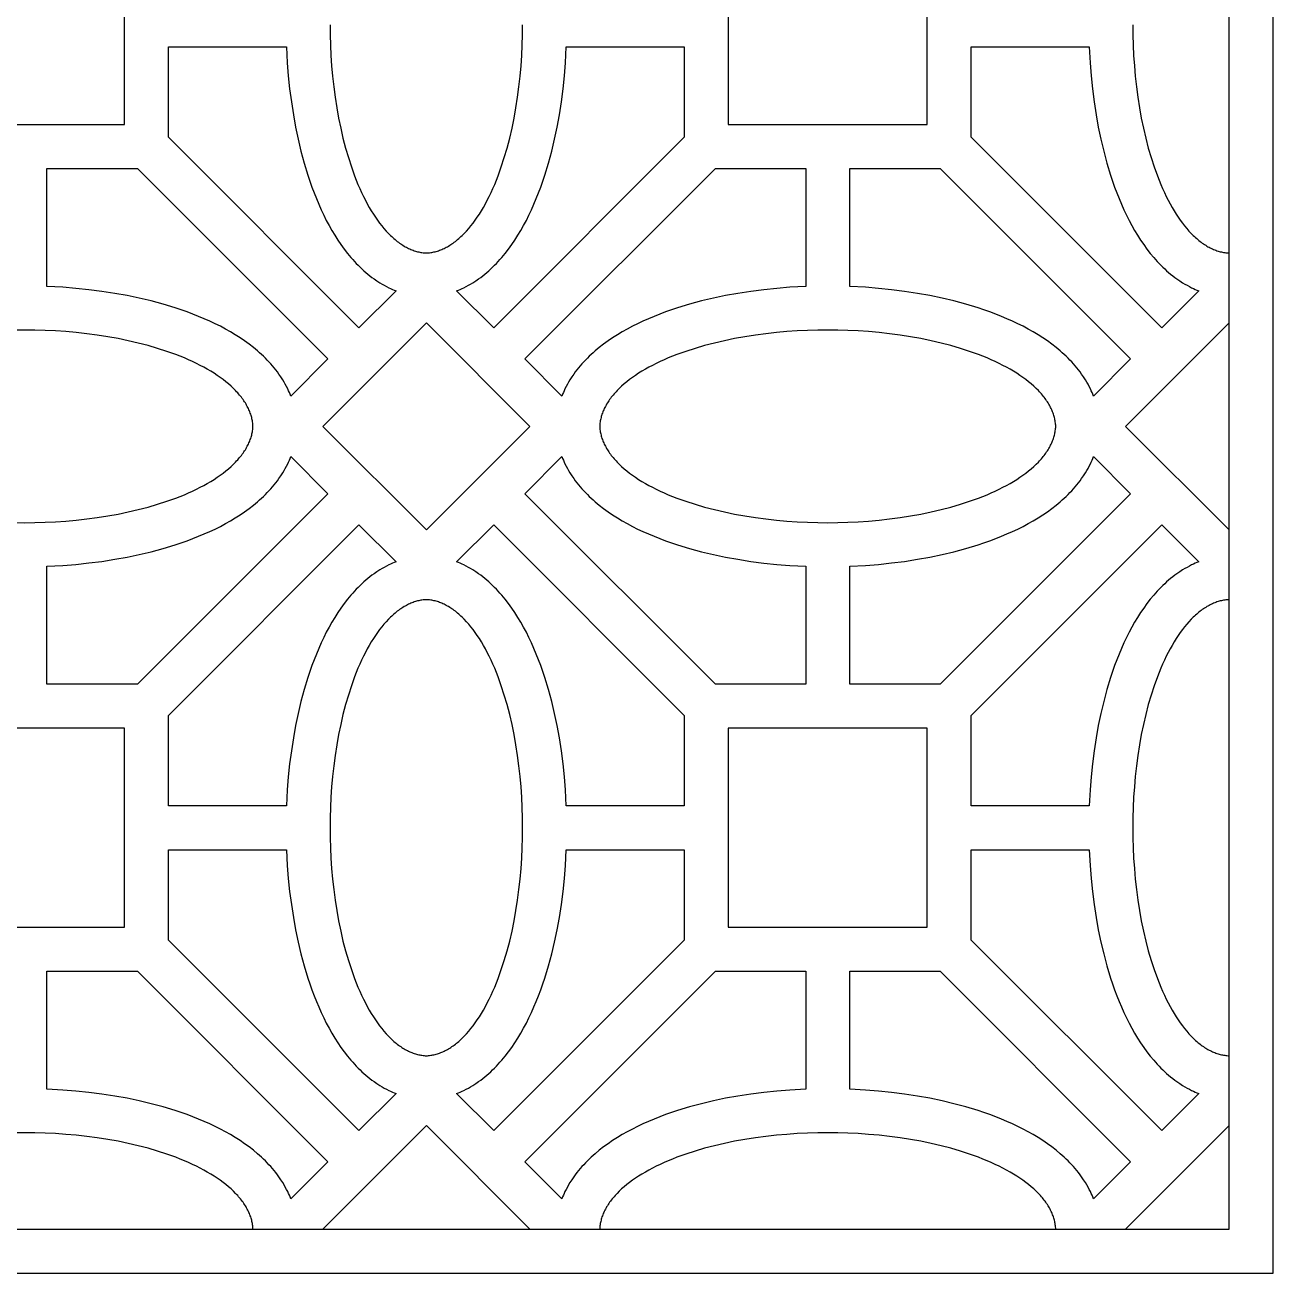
# Model space of a CAD drawing. Extents: x -623 to 513, y 71 to 1207.
# Drawn here: x -55 to 513, y 71 to 639 of the extents above; entities that cross this region are included whole.
import ezdxf

# ---------------------------------------------------------------- set-up
doc = ezdxf.new("R2010")
doc.units = 0
doc.layers.add('LAYER_01', color=7, linetype='CONTINUOUS')

msp = doc.modelspace()

# ---------------------------------------------------------------- linework, layer by layer
at = {"layer": 'LAYER_01'}
msp.add_line((492.88, 137.77), (445.72, 90.6), dxfattribs=at)
for points in [[(-623.04, 70.6), (512.88, 70.6), (512.88, 1206.52), (-623.04, 1206.52)], [(-603.04, 90.6), (492.88, 90.6), (492.88, 1186.52), (-603.04, 1186.52)], [(-100.36, 593.28), (-9.8, 593.28), (-9.8, 683.84), (-100.36, 683.84)], [(264.95, 593.28), (355.51, 593.28), (355.51, 683.84), (264.95, 683.84)], [(63.93, 628.56), (64.31, 621.31), (64.77, 615.46), (65.38, 609.52), (66.14, 603.59), (67.05, 597.65), (68.06, 592.08), (69.22, 586.54), (70.51, 581.11), (71.96, 575.72), (73.65, 570.16), (74.55, 567.45), (75.5, 564.75), (76.49, 562.13), (77.52, 559.52), (78.59, 556.99), (79.71, 554.48), (80.86, 552.05), (82.06, 549.65), (83.3, 547.33), (84.59, 545.05), (85.91, 542.85), (87.29, 540.68), (88.71, 538.61), (90.18, 536.57), (91.69, 534.63), (93.26, 532.73), (94.06, 531.82), (94.88, 530.92), (95.71, 530.04), (96.55, 529.18), (97.41, 528.34), (98.28, 527.51), (99.16, 526.71), (100.06, 525.93), (100.97, 525.17), (101.9, 524.43), (102.84, 523.71), (103.8, 523.01), (105.1, 522.12), (106.42, 521.27), (107.43, 520.66), (108.45, 520.08), (109.49, 519.52), (110.54, 519), (111.34, 518.62), (112.15, 518.25), (112.97, 517.9), (113.79, 517.57), (96.92, 500.7), (10.2, 587.43), (10.2, 628.56)], [(141.36, 517.57), (142.18, 517.9), (143, 518.25), (143.81, 518.62), (144.61, 519), (145.66, 519.52), (146.7, 520.08), (147.72, 520.66), (148.73, 521.27), (150.05, 522.12), (151.35, 523.01), (152.31, 523.71), (153.25, 524.43), (154.18, 525.17), (155.09, 525.93), (155.99, 526.71), (156.88, 527.51), (157.75, 528.34), (158.6, 529.18), (159.44, 530.04), (160.27, 530.92), (161.09, 531.82), (161.89, 532.73), (163.46, 534.63), (164.97, 536.57), (166.44, 538.61), (167.86, 540.68), (169.24, 542.85), (170.56, 545.05), (171.85, 547.33), (173.09, 549.65), (174.29, 552.05), (175.44, 554.48), (176.56, 556.99), (177.63, 559.52), (178.66, 562.13), (179.65, 564.75), (180.6, 567.45), (181.5, 570.16), (183.19, 575.72), (184.64, 581.11), (185.94, 586.54), (187.09, 592.08), (188.1, 597.65), (189.01, 603.59), (189.77, 609.54), (190.38, 615.46), (190.84, 621.31), (191.22, 628.56), (244.95, 628.56), (244.95, 587.43), (158.23, 500.7)], [(429.24, 628.56), (429.62, 621.31), (430.08, 615.46), (430.69, 609.52), (431.45, 603.59), (432.36, 597.65), (433.37, 592.08), (434.52, 586.54), (435.81, 581.11), (437.26, 575.72), (438.95, 570.16), (439.86, 567.45), (440.81, 564.75), (441.79, 562.13), (442.83, 559.52), (443.9, 556.99), (445.02, 554.48), (446.17, 552.05), (447.37, 549.65), (448.61, 547.33), (449.9, 545.05), (451.22, 542.85), (452.6, 540.68), (454.01, 538.61), (455.49, 536.57), (457, 534.63), (458.57, 532.73), (459.37, 531.82), (460.18, 530.92), (461.01, 530.04), (461.86, 529.18), (462.71, 528.34), (463.58, 527.51), (464.47, 526.71), (465.37, 525.93), (466.28, 525.17), (467.21, 524.43), (468.15, 523.71), (469.11, 523.01), (470.4, 522.12), (471.73, 521.27), (472.74, 520.66), (473.76, 520.08), (474.8, 519.52), (475.85, 519), (476.65, 518.62), (477.46, 518.25), (478.27, 517.9), (479.1, 517.57), (462.23, 500.7), (375.51, 587.43), (375.51, 628.56)], [(65.91, 469.69), (65.58, 470.52), (65.23, 471.33), (64.87, 472.14), (64.49, 472.94), (63.96, 473.99), (63.4, 475.03), (62.82, 476.06), (62.22, 477.06), (61.37, 478.39), (60.48, 479.68), (59.78, 480.64), (59.06, 481.59), (58.32, 482.51), (57.56, 483.42), (56.77, 484.32), (55.97, 485.21), (55.15, 486.08), (54.31, 486.93), (53.44, 487.78), (52.56, 488.61), (51.66, 489.42), (50.75, 490.22), (48.86, 491.79), (46.91, 493.3), (44.88, 494.78), (42.8, 496.19), (40.64, 497.57), (38.44, 498.89), (36.15, 500.19), (33.83, 501.42), (31.43, 502.63), (29, 503.77), (26.5, 504.9), (23.96, 505.96), (21.36, 507), (18.73, 507.98), (16.04, 508.93), (13.32, 509.84), (7.77, 511.53), (2.38, 512.98), (-3.06, 514.27), (-8.6, 515.42), (-14.17, 516.43), (-20.11, 517.34), (-26.05, 518.1), (-31.98, 518.71), (-37.83, 519.17), (-45.08, 519.55), (-45.08, 573.28), (-3.94, 573.28), (82.78, 486.56)], [(300.23, 519.55), (292.98, 519.17), (287.13, 518.71), (281.19, 518.1), (275.26, 517.34), (269.32, 516.43), (263.75, 515.42), (258.21, 514.27), (252.78, 512.98), (247.38, 511.53), (241.83, 509.84), (239.12, 508.93), (236.42, 507.98), (233.79, 507), (231.19, 505.96), (228.66, 504.9), (226.15, 503.77), (223.72, 502.63), (221.32, 501.42), (219, 500.19), (216.71, 498.89), (214.51, 497.57), (212.35, 496.19), (210.27, 494.78), (208.24, 493.3), (206.29, 491.79), (204.4, 490.22), (203.49, 489.42), (202.59, 488.61), (201.71, 487.78), (200.84, 486.93), (200, 486.08), (199.18, 485.21), (198.38, 484.32), (197.59, 483.42), (196.83, 482.51), (196.09, 481.59), (195.37, 480.64), (194.68, 479.68), (193.79, 478.39), (192.94, 477.06), (192.33, 476.06), (191.75, 475.03), (191.19, 473.99), (190.66, 472.94), (190.28, 472.14), (189.92, 471.33), (189.57, 470.52), (189.24, 469.69), (172.37, 486.56), (259.09, 573.28), (300.23, 573.28)], [(431.22, 469.69), (430.89, 470.52), (430.54, 471.33), (430.17, 472.14), (429.79, 472.94), (429.27, 473.99), (428.71, 475.03), (428.13, 476.06), (427.52, 477.06), (426.67, 478.39), (425.78, 479.68), (425.08, 480.64), (424.37, 481.59), (423.63, 482.51), (422.87, 483.42), (422.08, 484.32), (421.28, 485.21), (420.45, 486.08), (419.62, 486.93), (418.75, 487.78), (417.87, 488.61), (416.97, 489.42), (416.06, 490.22), (414.16, 491.79), (412.22, 493.3), (410.18, 494.78), (408.11, 496.19), (405.95, 497.57), (403.74, 498.89), (401.46, 500.19), (399.14, 501.42), (396.74, 502.63), (394.31, 503.77), (391.8, 504.9), (389.27, 505.96), (386.66, 507), (384.04, 507.98), (381.34, 508.93), (378.63, 509.84), (373.07, 511.53), (367.68, 512.98), (362.25, 514.27), (356.71, 515.42), (351.14, 516.43), (345.2, 517.34), (339.25, 518.1), (333.33, 518.71), (327.48, 519.17), (320.23, 519.55), (320.23, 573.28), (361.36, 573.28), (448.09, 486.56)], [(127.58, 408.74), (174.74, 455.91), (127.58, 503.07), (80.41, 455.91)], [(206.46, 455.91), (206.49, 455.42), (206.53, 454.92), (206.59, 454.43), (206.65, 453.93), (206.73, 453.43), (206.83, 452.93), (206.94, 452.43), (207.06, 451.92), (207.19, 451.41), (207.34, 450.91), (207.51, 450.4), (207.69, 449.89), (207.88, 449.38), (208.08, 448.87), (208.31, 448.36), (208.54, 447.84), (208.79, 447.33), (209.06, 446.82), (209.34, 446.3), (209.63, 445.79), (209.95, 445.27), (210.27, 444.76), (210.61, 444.25), (210.97, 443.73), (211.34, 443.22), (211.73, 442.7), (212.13, 442.19), (212.55, 441.68), (212.99, 441.17), (213.44, 440.66), (213.9, 440.15), (214.38, 439.64), (215.39, 438.63), (216.46, 437.63), (217.6, 436.63), (218.79, 435.64), (220.05, 434.66), (221.37, 433.69), (222.75, 432.73), (224.19, 431.79), (225.68, 430.86), (227.24, 429.94), (228.85, 429.04), (230.51, 428.16), (232.23, 427.29), (234.01, 426.44), (235.83, 425.62), (237.7, 424.81), (239.62, 424.02), (241.58, 423.25), (245.63, 421.79), (249.84, 420.42), (254.19, 419.15), (258.65, 417.99), (263.22, 416.93), (267.86, 415.97), (272.56, 415.12), (277.31, 414.38), (282.08, 413.75), (286.85, 413.22), (291.61, 412.8), (296.35, 412.48), (301.04, 412.25), (305.67, 412.12), (310.23, 412.07), (314.79, 412.12), (319.42, 412.25), (324.11, 412.48), (328.84, 412.8), (333.6, 413.22), (338.38, 413.75), (343.15, 414.38), (347.89, 415.12), (352.6, 415.97), (357.24, 416.93), (361.81, 417.99), (366.27, 419.15), (370.62, 420.42), (374.82, 421.79), (378.88, 423.25), (380.84, 424.02), (382.76, 424.81), (384.63, 425.62), (386.45, 426.44), (388.22, 427.29), (389.94, 428.16), (391.61, 429.04), (393.22, 429.94), (394.77, 430.86), (396.27, 431.79), (397.71, 432.73), (399.09, 433.69), (400.41, 434.66), (401.67, 435.64), (402.86, 436.63), (404, 437.63), (405.07, 438.63), (406.08, 439.64), (406.56, 440.15), (407.02, 440.66), (407.47, 441.17), (407.91, 441.68), (408.33, 442.19), (408.73, 442.7), (409.12, 443.22), (409.49, 443.73), (409.84, 444.25), (410.19, 444.76), (410.51, 445.27), (410.82, 445.79), (411.12, 446.3), (411.4, 446.82), (411.67, 447.33), (411.92, 447.84), (412.15, 448.36), (412.37, 448.87), (412.58, 449.38), (412.77, 449.89), (412.95, 450.4), (413.11, 450.91), (413.26, 451.41), (413.4, 451.92), (413.52, 452.43), (413.63, 452.93), (413.72, 453.43), (413.8, 453.93), (413.87, 454.43), (413.93, 454.92), (413.97, 455.42), (414, 455.91), (413.97, 456.4), (413.93, 456.9), (413.87, 457.39), (413.8, 457.89), (413.72, 458.39), (413.63, 458.89), (413.52, 459.39), (413.4, 459.9), (413.26, 460.4), (413.11, 460.91), (412.95, 461.42), (412.77, 461.93), (412.58, 462.44), (412.37, 462.95), (412.15, 463.46), (411.92, 463.97), (411.67, 464.49), (411.4, 465), (411.12, 465.51), (410.82, 466.03), (410.51, 466.54), (410.19, 467.06), (409.84, 467.57), (409.49, 468.09), (409.12, 468.6), (408.73, 469.11), (408.33, 469.63), (407.91, 470.14), (407.47, 470.65), (407.02, 471.16), (406.56, 471.67), (406.08, 472.18), (405.07, 473.19), (404, 474.19), (402.86, 475.19), (401.67, 476.18), (400.41, 477.16), (399.09, 478.13), (397.71, 479.08), (396.27, 480.03), (394.77, 480.96), (393.22, 481.88), (391.61, 482.78), (389.94, 483.66), (388.22, 484.53), (386.45, 485.37), (384.63, 486.2), (382.76, 487.01), (380.84, 487.8), (378.88, 488.56), (374.82, 490.03), (370.62, 491.39), (366.27, 492.66), (361.81, 493.83), (357.24, 494.89), (352.6, 495.85), (347.89, 496.7), (343.15, 497.44), (338.38, 498.07), (333.6, 498.6), (328.84, 499.02), (324.11, 499.34), (319.42, 499.57), (314.79, 499.7), (310.23, 499.74), (305.67, 499.7), (301.04, 499.57), (296.35, 499.34), (291.61, 499.02), (286.85, 498.6), (282.08, 498.07), (277.31, 497.44), (272.56, 496.7), (267.86, 495.85), (263.22, 494.89), (258.65, 493.83), (254.19, 492.66), (249.84, 491.39), (245.63, 490.03), (241.58, 488.56), (239.62, 487.8), (237.7, 487.01), (235.83, 486.2), (234.01, 485.37), (232.23, 484.53), (230.51, 483.66), (228.85, 482.78), (227.24, 481.88), (225.68, 480.96), (224.19, 480.03), (222.75, 479.08), (221.37, 478.13), (220.05, 477.16), (218.79, 476.18), (217.6, 475.19), (216.46, 474.19), (215.39, 473.19), (214.38, 472.18), (213.9, 471.67), (213.44, 471.16), (212.99, 470.65), (212.55, 470.14), (212.13, 469.63), (211.73, 469.11), (211.34, 468.6), (210.97, 468.09), (210.61, 467.57), (210.27, 467.06), (209.95, 466.54), (209.63, 466.03), (209.34, 465.51), (209.06, 465), (208.79, 464.49), (208.54, 463.97), (208.31, 463.46), (208.08, 462.95), (207.88, 462.44), (207.69, 461.93), (207.51, 461.42), (207.34, 460.91), (207.19, 460.4), (207.06, 459.9), (206.94, 459.39), (206.83, 458.89), (206.73, 458.39), (206.65, 457.89), (206.59, 457.39), (206.53, 456.9), (206.49, 456.4)], [(-45.08, 392.27), (-37.83, 392.65), (-31.98, 393.11), (-26.03, 393.72), (-20.11, 394.47), (-14.17, 395.39), (-8.6, 396.39), (-3.06, 397.55), (2.38, 398.84), (7.77, 400.29), (13.32, 401.98), (16.04, 402.88), (18.73, 403.84), (21.36, 404.82), (23.96, 405.86), (26.5, 406.92), (29, 408.04), (31.43, 409.19), (33.83, 410.4), (36.15, 411.63), (38.44, 412.92), (40.64, 414.25), (42.8, 415.63), (44.88, 417.04), (46.91, 418.52), (48.86, 420.03), (50.75, 421.6), (51.66, 422.4), (52.56, 423.21), (53.44, 424.04), (54.31, 424.89), (55.15, 425.74), (55.97, 426.61), (56.77, 427.49), (57.56, 428.4), (58.32, 429.31), (59.06, 430.23), (59.78, 431.17), (60.48, 432.13), (61.37, 433.43), (62.22, 434.75), (62.82, 435.76), (63.4, 436.79), (63.96, 437.82), (64.49, 438.87), (64.87, 439.68), (65.23, 440.48), (65.58, 441.3), (65.91, 442.12), (82.78, 425.26), (-3.94, 338.53), (-45.08, 338.53)], [(300.23, 392.27), (300.23, 338.53), (259.09, 338.53), (172.37, 425.26), (189.24, 442.12), (189.57, 441.3), (189.92, 440.48), (190.28, 439.68), (190.66, 438.87), (191.19, 437.82), (191.75, 436.79), (192.33, 435.76), (192.94, 434.75), (193.79, 433.43), (194.68, 432.13), (195.37, 431.17), (196.09, 430.23), (196.83, 429.31), (197.59, 428.4), (198.38, 427.49), (199.18, 426.61), (200, 425.74), (200.84, 424.89), (201.71, 424.04), (202.59, 423.21), (203.49, 422.4), (204.4, 421.6), (206.29, 420.03), (208.24, 418.52), (210.27, 417.04), (212.35, 415.63), (214.51, 414.25), (216.71, 412.92), (219, 411.63), (221.32, 410.4), (223.72, 409.19), (226.15, 408.04), (228.66, 406.92), (231.19, 405.86), (233.79, 404.82), (236.42, 403.84), (239.12, 402.88), (241.83, 401.98), (247.38, 400.29), (252.78, 398.84), (258.21, 397.55), (263.75, 396.39), (269.32, 395.39), (275.26, 394.47), (281.2, 393.71), (287.13, 393.11), (292.98, 392.65)], [(320.23, 392.27), (327.48, 392.65), (333.33, 393.11), (339.27, 393.72), (345.2, 394.47), (351.14, 395.39), (356.71, 396.39), (362.25, 397.55), (367.68, 398.84), (373.07, 400.29), (378.63, 401.98), (381.34, 402.88), (384.04, 403.84), (386.66, 404.82), (389.27, 405.86), (391.8, 406.92), (394.31, 408.04), (396.74, 409.19), (399.14, 410.4), (401.46, 411.63), (403.74, 412.92), (405.95, 414.25), (408.11, 415.63), (410.18, 417.04), (412.22, 418.52), (414.16, 420.03), (416.06, 421.6), (416.97, 422.4), (417.87, 423.21), (418.75, 424.04), (419.62, 424.89), (420.45, 425.74), (421.28, 426.61), (422.08, 427.49), (422.87, 428.4), (423.63, 429.31), (424.37, 430.23), (425.08, 431.17), (425.78, 432.13), (426.67, 433.43), (427.52, 434.75), (428.13, 435.76), (428.71, 436.79), (429.27, 437.82), (429.79, 438.87), (430.17, 439.68), (430.54, 440.48), (430.89, 441.3), (431.22, 442.12), (448.09, 425.26), (361.36, 338.53), (320.23, 338.53)], [(113.79, 394.24), (112.97, 393.91), (112.15, 393.57), (111.34, 393.2), (110.54, 392.82), (109.49, 392.29), (108.45, 391.74), (107.43, 391.16), (106.42, 390.55), (105.1, 389.7), (103.8, 388.81), (102.84, 388.11), (101.9, 387.39), (100.97, 386.65), (100.06, 385.89), (99.16, 385.11), (98.28, 384.3), (97.41, 383.48), (96.55, 382.64), (95.71, 381.78), (94.88, 380.89), (94.06, 380), (93.26, 379.09), (91.69, 377.19), (90.18, 375.24), (88.71, 373.21), (87.29, 371.14), (85.91, 368.97), (84.59, 366.77), (83.3, 364.49), (82.06, 362.17), (80.86, 359.77), (79.71, 357.34), (78.59, 354.83), (77.52, 352.3), (76.49, 349.69), (75.5, 347.06), (74.55, 344.37), (73.65, 341.66), (71.96, 336.1), (70.51, 330.71), (69.22, 325.28), (68.06, 319.74), (67.05, 314.17), (66.14, 308.23), (65.38, 302.28), (64.77, 296.35), (64.31, 290.5), (63.93, 283.26), (10.2, 283.26), (10.2, 324.39), (96.92, 411.11)], [(191.22, 283.26), (190.84, 290.5), (190.38, 296.35), (189.77, 302.3), (189.01, 308.23), (188.1, 314.17), (187.09, 319.74), (185.94, 325.28), (184.64, 330.71), (183.19, 336.1), (181.5, 341.66), (180.6, 344.37), (179.65, 347.06), (178.66, 349.69), (177.63, 352.3), (176.56, 354.83), (175.44, 357.34), (174.29, 359.77), (173.09, 362.17), (171.85, 364.49), (170.56, 366.77), (169.24, 368.97), (167.86, 371.14), (166.44, 373.21), (164.97, 375.24), (163.46, 377.19), (161.89, 379.09), (161.09, 380), (160.27, 380.89), (159.44, 381.78), (158.6, 382.64), (157.75, 383.48), (156.88, 384.3), (155.99, 385.11), (155.09, 385.89), (154.18, 386.65), (153.25, 387.39), (152.31, 388.11), (151.35, 388.81), (150.05, 389.7), (148.73, 390.55), (147.72, 391.16), (146.7, 391.74), (145.66, 392.29), (144.61, 392.82), (143.81, 393.2), (143, 393.57), (142.18, 393.91), (141.36, 394.24), (158.23, 411.11), (244.95, 324.39), (244.95, 283.26)], [(479.1, 394.24), (478.27, 393.91), (477.46, 393.57), (476.65, 393.2), (475.85, 392.82), (474.8, 392.29), (473.76, 391.74), (472.74, 391.16), (471.73, 390.55), (470.4, 389.7), (469.11, 388.81), (468.15, 388.11), (467.21, 387.39), (466.28, 386.65), (465.37, 385.89), (464.47, 385.11), (463.58, 384.3), (462.71, 383.48), (461.86, 382.64), (461.01, 381.78), (460.18, 380.89), (459.37, 380), (458.57, 379.09), (457, 377.19), (455.49, 375.24), (454.01, 373.21), (452.6, 371.14), (451.22, 368.97), (449.9, 366.77), (448.61, 364.49), (447.37, 362.17), (446.17, 359.77), (445.02, 357.34), (443.9, 354.83), (442.83, 352.3), (441.79, 349.69), (440.81, 347.06), (439.86, 344.37), (438.95, 341.66), (437.26, 336.1), (435.81, 330.71), (434.52, 325.28), (433.37, 319.74), (432.36, 314.17), (431.45, 308.23), (430.69, 302.28), (430.08, 296.35), (429.62, 290.5), (429.24, 283.26), (375.51, 283.26), (375.51, 324.39), (462.23, 411.11)], [(127.58, 169.49), (128.07, 169.52), (128.56, 169.56), (129.06, 169.61), (129.56, 169.68), (130.06, 169.76), (130.56, 169.86), (131.06, 169.96), (131.56, 170.09), (132.07, 170.22), (132.58, 170.37), (133.08, 170.53), (133.59, 170.71), (134.1, 170.91), (134.62, 171.11), (135.13, 171.33), (135.64, 171.57), (136.15, 171.82), (136.67, 172.09), (137.18, 172.37), (137.7, 172.66), (138.21, 172.97), (138.72, 173.3), (139.24, 173.64), (139.75, 174), (140.27, 174.37), (140.78, 174.76), (141.29, 175.16), (141.8, 175.58), (142.32, 176.01), (142.83, 176.46), (143.34, 176.93), (143.84, 177.41), (144.85, 178.42), (145.86, 179.49), (146.86, 180.62), (147.85, 181.82), (148.83, 183.08), (149.79, 184.4), (150.75, 185.77), (151.7, 187.21), (152.63, 188.71), (153.54, 190.26), (154.44, 191.88), (155.33, 193.54), (156.19, 195.26), (157.04, 197.03), (157.87, 198.86), (158.68, 200.73), (159.46, 202.64), (160.23, 204.61), (161.69, 208.66), (163.06, 212.87), (164.33, 217.21), (165.5, 221.68), (166.56, 226.24), (167.51, 230.89), (168.36, 235.59), (169.1, 240.34), (169.73, 245.11), (170.26, 249.88), (170.69, 254.64), (171.01, 259.37), (171.24, 264.06), (171.37, 268.69), (171.41, 273.26), (171.37, 277.82), (171.24, 282.45), (171.01, 287.14), (170.69, 291.87), (170.26, 296.63), (169.73, 301.41), (169.1, 306.17), (168.36, 310.92), (167.51, 315.63), (166.56, 320.27), (165.5, 324.83), (164.33, 329.3), (163.06, 333.64), (161.69, 337.85), (160.23, 341.9), (159.46, 343.87), (158.68, 345.79), (157.87, 347.66), (157.04, 349.48), (156.19, 351.25), (155.33, 352.97), (154.44, 354.64), (153.54, 356.25), (152.63, 357.8), (151.7, 359.3), (150.75, 360.74), (149.79, 362.12), (148.83, 363.43), (147.85, 364.69), (146.86, 365.89), (145.86, 367.02), (144.85, 368.09), (143.84, 369.1), (143.34, 369.58), (142.83, 370.05), (142.32, 370.5), (141.8, 370.93), (141.29, 371.35), (140.78, 371.76), (140.27, 372.14), (139.75, 372.52), (139.24, 372.87), (138.72, 373.21), (138.21, 373.54), (137.7, 373.85), (137.18, 374.15), (136.67, 374.43), (136.15, 374.69), (135.64, 374.94), (135.13, 375.18), (134.62, 375.4), (134.1, 375.61), (133.59, 375.8), (133.08, 375.98), (132.58, 376.14), (132.07, 376.29), (131.56, 376.43), (131.06, 376.55), (130.56, 376.66), (130.06, 376.75), (129.56, 376.83), (129.06, 376.9), (128.56, 376.95), (128.07, 377), (127.58, 377.03), (127.08, 377), (126.59, 376.95), (126.09, 376.9), (125.6, 376.83), (125.1, 376.75), (124.59, 376.66), (124.09, 376.55), (123.59, 376.43), (123.08, 376.29), (122.57, 376.14), (122.07, 375.98), (121.56, 375.8), (121.05, 375.61), (120.54, 375.4), (120.02, 375.18), (119.51, 374.94), (119, 374.69), (118.48, 374.43), (117.97, 374.15), (117.46, 373.85), (116.94, 373.54), (116.43, 373.21), (115.91, 372.87), (115.4, 372.52), (114.88, 372.14), (114.37, 371.76), (113.86, 371.35), (113.35, 370.93), (112.84, 370.5), (112.33, 370.05), (111.82, 369.58), (111.31, 369.1), (110.3, 368.09), (109.29, 367.02), (108.29, 365.89), (107.31, 364.69), (106.33, 363.43), (105.36, 362.12), (104.4, 360.74), (103.46, 359.3), (102.52, 357.8), (101.61, 356.25), (100.71, 354.64), (99.82, 352.97), (98.96, 351.25), (98.11, 349.48), (97.28, 347.66), (96.47, 345.79), (95.69, 343.87), (94.92, 341.9), (93.46, 337.85), (92.09, 333.64), (90.82, 329.3), (89.65, 324.83), (88.59, 320.27), (87.64, 315.63), (86.79, 310.92), (86.05, 306.17), (85.42, 301.41), (84.89, 296.63), (84.47, 291.87), (84.14, 287.14), (83.92, 282.45), (83.78, 277.82), (83.74, 273.26), (83.78, 268.69), (83.92, 264.06), (84.14, 259.37), (84.47, 254.64), (84.89, 249.88), (85.42, 245.11), (86.05, 240.34), (86.79, 235.59), (87.64, 230.89), (88.59, 226.24), (89.65, 221.68), (90.82, 217.21), (92.09, 212.87), (93.46, 208.66), (94.92, 204.61), (95.69, 202.64), (96.47, 200.73), (97.28, 198.86), (98.11, 197.03), (98.96, 195.26), (99.82, 193.54), (100.71, 191.88), (101.61, 190.26), (102.52, 188.71), (103.46, 187.21), (104.4, 185.77), (105.36, 184.4), (106.33, 183.08), (107.31, 181.82), (108.29, 180.62), (109.29, 179.49), (110.3, 178.42), (111.31, 177.41), (111.82, 176.93), (112.33, 176.46), (112.84, 176.01), (113.35, 175.58), (113.86, 175.16), (114.37, 174.76), (114.88, 174.37), (115.4, 174), (115.91, 173.64), (116.43, 173.3), (116.94, 172.97), (117.46, 172.66), (117.97, 172.37), (118.48, 172.09), (119, 171.82), (119.51, 171.57), (120.02, 171.33), (120.54, 171.11), (121.05, 170.91), (121.56, 170.71), (122.07, 170.53), (122.57, 170.37), (123.08, 170.22), (123.59, 170.09), (124.09, 169.96), (124.59, 169.86), (125.1, 169.76), (125.6, 169.68), (126.09, 169.61), (126.59, 169.56), (127.08, 169.52)], [(-100.36, 227.98), (-9.8, 227.98), (-9.8, 318.53), (-100.36, 318.53)], [(264.95, 227.98), (355.51, 227.98), (355.51, 318.53), (264.95, 318.53)], [(63.93, 263.26), (64.31, 256.01), (64.77, 250.16), (65.38, 244.21), (66.14, 238.28), (67.05, 232.35), (68.06, 226.78), (69.22, 221.24), (70.51, 215.8), (71.96, 210.41), (73.65, 204.85), (74.55, 202.14), (75.5, 199.45), (76.49, 196.82), (77.52, 194.21), (78.59, 191.68), (79.71, 189.17), (80.86, 186.75), (82.06, 184.34), (83.3, 182.03), (84.59, 179.74), (85.91, 177.54), (87.29, 175.38), (88.71, 173.3), (90.18, 171.27), (91.69, 169.32), (93.26, 167.43), (94.06, 166.51), (94.88, 165.62), (95.71, 164.74), (96.55, 163.87), (97.41, 163.03), (98.28, 162.21), (99.16, 161.4), (100.06, 160.62), (100.97, 159.86), (101.9, 159.12), (102.84, 158.4), (103.8, 157.7), (105.1, 156.81), (106.42, 155.96), (107.43, 155.36), (108.45, 154.77), (109.49, 154.22), (110.54, 153.69), (111.34, 153.31), (112.15, 152.95), (112.97, 152.6), (113.79, 152.27), (96.92, 135.4), (10.2, 222.12), (10.2, 263.26)], [(141.36, 152.27), (142.18, 152.6), (143, 152.95), (143.81, 153.31), (144.61, 153.69), (145.66, 154.22), (146.7, 154.77), (147.72, 155.36), (148.73, 155.96), (150.05, 156.81), (151.35, 157.7), (152.31, 158.4), (153.25, 159.12), (154.18, 159.86), (155.09, 160.62), (155.99, 161.4), (156.88, 162.21), (157.75, 163.03), (158.6, 163.87), (159.44, 164.74), (160.27, 165.62), (161.09, 166.51), (161.89, 167.43), (163.46, 169.32), (164.97, 171.27), (166.44, 173.3), (167.86, 175.38), (169.24, 177.54), (170.56, 179.74), (171.85, 182.03), (173.09, 184.34), (174.29, 186.75), (175.44, 189.17), (176.56, 191.68), (177.63, 194.21), (178.66, 196.82), (179.65, 199.45), (180.6, 202.14), (181.5, 204.85), (183.19, 210.41), (184.64, 215.8), (185.94, 221.24), (187.09, 226.78), (188.1, 232.35), (189.01, 238.28), (189.77, 244.23), (190.38, 250.16), (190.84, 256.01), (191.22, 263.26), (244.95, 263.26), (244.95, 222.12), (158.23, 135.4)], [(429.24, 263.26), (429.62, 256.01), (430.08, 250.16), (430.69, 244.21), (431.45, 238.28), (432.36, 232.35), (433.37, 226.78), (434.52, 221.24), (435.81, 215.8), (437.26, 210.41), (438.95, 204.85), (439.86, 202.14), (440.81, 199.45), (441.79, 196.82), (442.83, 194.21), (443.9, 191.68), (445.02, 189.17), (446.17, 186.75), (447.37, 184.34), (448.61, 182.03), (449.9, 179.74), (451.22, 177.54), (452.6, 175.38), (454.01, 173.3), (455.49, 171.27), (457, 169.32), (458.57, 167.43), (459.37, 166.51), (460.18, 165.62), (461.01, 164.74), (461.86, 163.87), (462.71, 163.03), (463.58, 162.21), (464.47, 161.4), (465.37, 160.62), (466.28, 159.86), (467.21, 159.12), (468.15, 158.4), (469.11, 157.7), (470.4, 156.81), (471.73, 155.96), (472.74, 155.36), (473.76, 154.77), (474.8, 154.22), (475.85, 153.69), (476.65, 153.31), (477.46, 152.95), (478.27, 152.6), (479.1, 152.27), (462.23, 135.4), (375.51, 222.12), (375.51, 263.26)], [(65.91, 104.39), (65.58, 105.21), (65.23, 106.03), (64.87, 106.84), (64.49, 107.64), (63.96, 108.69), (63.4, 109.73), (62.82, 110.75), (62.22, 111.76), (61.37, 113.08), (60.48, 114.38), (59.78, 115.34), (59.06, 116.28), (58.32, 117.21), (57.56, 118.12), (56.77, 119.02), (55.97, 119.9), (55.15, 120.77), (54.31, 121.62), (53.44, 122.47), (52.56, 123.3), (51.66, 124.12), (50.75, 124.91), (48.86, 126.49), (46.91, 128), (44.88, 129.47), (42.8, 130.88), (40.64, 132.27), (38.44, 133.59), (36.15, 134.88), (33.83, 136.11), (31.43, 137.32), (29, 138.47), (26.5, 139.59), (23.96, 140.66), (21.36, 141.69), (18.73, 142.68), (16.04, 143.63), (13.32, 144.53), (7.77, 146.22), (2.38, 147.67), (-3.06, 148.96), (-8.6, 150.12), (-14.17, 151.12), (-20.11, 152.04), (-26.05, 152.8), (-31.98, 153.41), (-37.83, 153.87), (-45.08, 154.25), (-45.08, 207.98), (-3.94, 207.98), (82.78, 121.26)], [(300.23, 154.25), (292.98, 153.87), (287.13, 153.41), (281.19, 152.8), (275.26, 152.04), (269.32, 151.12), (263.75, 150.12), (258.21, 148.96), (252.78, 147.67), (247.38, 146.22), (241.83, 144.53), (239.12, 143.63), (236.42, 142.68), (233.79, 141.69), (231.19, 140.66), (228.66, 139.59), (226.15, 138.47), (223.72, 137.32), (221.32, 136.11), (219, 134.88), (216.71, 133.59), (214.51, 132.27), (212.35, 130.88), (210.27, 129.47), (208.24, 128), (206.29, 126.49), (204.4, 124.91), (203.49, 124.12), (202.59, 123.3), (201.71, 122.47), (200.84, 121.62), (200, 120.77), (199.18, 119.9), (198.38, 119.02), (197.59, 118.12), (196.83, 117.21), (196.09, 116.28), (195.37, 115.34), (194.68, 114.38), (193.79, 113.08), (192.94, 111.76), (192.33, 110.75), (191.75, 109.73), (191.19, 108.69), (190.66, 107.64), (190.28, 106.84), (189.92, 106.03), (189.57, 105.21), (189.24, 104.39), (172.37, 121.26), (259.09, 207.98), (300.23, 207.98)], [(431.22, 104.39), (430.89, 105.21), (430.54, 106.03), (430.17, 106.84), (429.79, 107.64), (429.27, 108.69), (428.71, 109.73), (428.13, 110.75), (427.52, 111.76), (426.67, 113.08), (425.78, 114.38), (425.08, 115.34), (424.37, 116.28), (423.63, 117.21), (422.87, 118.12), (422.08, 119.02), (421.28, 119.9), (420.45, 120.77), (419.62, 121.62), (418.75, 122.47), (417.87, 123.3), (416.97, 124.12), (416.06, 124.91), (414.16, 126.49), (412.22, 128), (410.18, 129.47), (408.11, 130.88), (405.95, 132.27), (403.74, 133.59), (401.46, 134.88), (399.14, 136.11), (396.74, 137.32), (394.31, 138.47), (391.8, 139.59), (389.27, 140.66), (386.66, 141.69), (384.04, 142.68), (381.34, 143.63), (378.63, 144.53), (373.07, 146.22), (367.68, 147.67), (362.25, 148.96), (356.71, 150.12), (351.14, 151.12), (345.2, 152.04), (339.25, 152.8), (333.33, 153.41), (327.48, 153.87), (320.23, 154.25), (320.23, 207.98), (361.36, 207.98), (448.09, 121.26)]]:
    msp.add_lwpolyline(points, close=True, dxfattribs=at)
for points in [[(83.74, 638.56), (83.78, 634), (83.92, 629.37), (84.14, 624.68), (84.47, 619.95), (84.89, 615.19), (85.42, 610.41), (86.05, 605.64), (86.79, 600.9), (87.64, 596.19), (88.59, 591.55), (89.65, 586.99), (90.82, 582.52), (92.09, 578.18), (93.46, 573.97), (94.92, 569.91), (95.69, 567.95), (96.47, 566.03), (97.28, 564.16), (98.11, 562.34), (98.96, 560.57), (99.82, 558.85), (100.71, 557.18), (101.61, 555.57), (102.52, 554.02), (103.46, 552.52), (104.4, 551.08), (105.36, 549.7), (106.33, 548.38), (107.31, 547.13), (108.29, 545.93), (109.29, 544.8), (110.3, 543.72), (111.31, 542.72), (111.82, 542.23), (112.33, 541.77), (112.84, 541.32), (113.35, 540.88), (113.86, 540.47), (114.37, 540.06), (114.88, 539.67), (115.4, 539.3), (115.91, 538.95), (116.43, 538.6), (116.94, 538.28), (117.46, 537.97), (117.97, 537.67), (118.48, 537.39), (119, 537.13), (119.51, 536.88), (120.02, 536.64), (120.54, 536.42), (121.05, 536.21), (121.56, 536.02), (122.07, 535.84), (122.57, 535.68), (123.08, 535.53), (123.59, 535.39), (124.09, 535.27), (124.59, 535.16), (125.1, 535.07), (125.6, 534.99), (126.09, 534.92), (126.59, 534.86), (127.08, 534.82), (127.58, 534.79), (128.07, 534.82), (128.56, 534.86), (129.06, 534.92), (129.56, 534.99), (130.06, 535.07), (130.56, 535.16), (131.06, 535.27), (131.56, 535.39), (132.07, 535.53), (132.58, 535.68), (133.08, 535.84), (133.59, 536.02), (134.1, 536.21), (134.62, 536.42), (135.13, 536.64), (135.64, 536.88), (136.15, 537.13), (136.67, 537.39), (137.18, 537.67), (137.7, 537.97), (138.21, 538.28), (138.72, 538.6), (139.24, 538.95), (139.75, 539.3), (140.27, 539.67), (140.78, 540.06), (141.29, 540.47), (141.8, 540.88), (142.32, 541.32), (142.83, 541.77), (143.34, 542.23), (143.84, 542.72), (144.85, 543.72), (145.86, 544.8), (146.86, 545.93), (147.85, 547.13), (148.83, 548.38), (149.79, 549.7), (150.75, 551.08), (151.7, 552.52), (152.63, 554.02), (153.54, 555.57), (154.44, 557.18), (155.33, 558.85), (156.19, 560.57), (157.04, 562.34), (157.87, 564.16), (158.68, 566.03), (159.46, 567.95), (160.23, 569.91), (161.69, 573.97), (163.06, 578.18), (164.33, 582.52), (165.5, 586.99), (166.56, 591.55), (167.51, 596.19), (168.36, 600.9), (169.1, 605.64), (169.73, 610.41), (170.26, 615.19), (170.69, 619.95), (171.01, 624.68), (171.24, 629.37), (171.37, 634), (171.41, 638.56)], [(449.05, 638.56), (449.09, 634), (449.22, 629.37), (449.45, 624.68), (449.77, 619.95), (450.2, 615.19), (450.72, 610.41), (451.36, 605.64), (452.1, 600.9), (452.94, 596.19), (453.9, 591.55), (454.96, 586.99), (456.13, 582.52), (457.4, 578.18), (458.76, 573.97), (460.23, 569.91), (460.99, 567.95), (461.78, 566.03), (462.59, 564.16), (463.42, 562.34), (464.26, 560.57), (465.13, 558.85), (466.01, 557.18), (466.91, 555.57), (467.83, 554.02), (468.76, 552.52), (469.71, 551.08), (470.66, 549.7), (471.63, 548.38), (472.61, 547.13), (473.6, 545.93), (474.6, 544.8), (475.6, 543.72), (476.61, 542.72), (477.12, 542.23), (477.63, 541.77), (478.14, 541.32), (478.65, 540.88), (479.16, 540.47), (479.68, 540.06), (480.19, 539.67), (480.7, 539.3), (481.22, 538.95), (481.73, 538.6), (482.25, 538.28), (482.76, 537.97), (483.28, 537.67), (483.79, 537.39), (484.3, 537.13), (484.82, 536.88), (485.33, 536.64), (485.84, 536.42), (486.35, 536.21), (486.86, 536.02), (487.37, 535.84), (487.88, 535.68), (488.39, 535.53), (488.89, 535.39), (489.4, 535.27), (489.9, 535.16), (490.4, 535.07), (490.9, 534.99), (491.4, 534.92), (491.9, 534.86), (492.39, 534.82), (492.88, 534.79)], [(492.88, 503.07), (445.72, 455.91), (492.88, 408.74)], [(-59.64, 412.12), (-55.08, 412.07), (-50.52, 412.12), (-45.88, 412.25), (-41.2, 412.48), (-36.46, 412.8), (-31.7, 413.22), (-26.93, 413.75), (-22.16, 414.38), (-17.41, 415.12), (-12.71, 415.97), (-8.06, 416.93), (-3.5, 417.99), (0.96, 419.15), (5.31, 420.42), (9.52, 421.79), (13.57, 423.25), (15.53, 424.02), (17.45, 424.81), (19.32, 425.62), (21.15, 426.44), (22.92, 427.29), (24.64, 428.16), (26.3, 429.04), (27.91, 429.94), (29.47, 430.86), (30.97, 431.79), (32.4, 432.73), (33.78, 433.69), (35.1, 434.66), (36.36, 435.64), (37.55, 436.63), (38.69, 437.63), (39.76, 438.63), (40.77, 439.64), (41.25, 440.15), (41.72, 440.66), (42.17, 441.17), (42.6, 441.68), (43.02, 442.19), (43.42, 442.7), (43.81, 443.22), (44.18, 443.73), (44.54, 444.25), (44.88, 444.76), (45.21, 445.27), (45.52, 445.79), (45.81, 446.3), (46.09, 446.82), (46.36, 447.33), (46.61, 447.84), (46.85, 448.36), (47.07, 448.87), (47.27, 449.38), (47.47, 449.89), (47.64, 450.4), (47.81, 450.91), (47.96, 451.41), (48.09, 451.92), (48.21, 452.43), (48.32, 452.93), (48.42, 453.43), (48.5, 453.93), (48.57, 454.43), (48.62, 454.92), (48.66, 455.42), (48.69, 455.91), (48.66, 456.4), (48.62, 456.9), (48.57, 457.39), (48.5, 457.89), (48.42, 458.39), (48.32, 458.89), (48.21, 459.39), (48.09, 459.9), (47.96, 460.4), (47.81, 460.91), (47.64, 461.42), (47.47, 461.93), (47.27, 462.44), (47.07, 462.95), (46.85, 463.46), (46.61, 463.97), (46.36, 464.49), (46.09, 465), (45.81, 465.51), (45.52, 466.03), (45.21, 466.54), (44.88, 467.06), (44.54, 467.57), (44.18, 468.09), (43.81, 468.6), (43.42, 469.11), (43.02, 469.63), (42.6, 470.14), (42.17, 470.65), (41.72, 471.16), (41.25, 471.67), (40.77, 472.18), (39.76, 473.19), (38.69, 474.19), (37.55, 475.19), (36.36, 476.18), (35.1, 477.16), (33.78, 478.13), (32.4, 479.08), (30.97, 480.03), (29.47, 480.96), (27.91, 481.88), (26.3, 482.78), (24.64, 483.66), (22.92, 484.53), (21.15, 485.37), (19.32, 486.2), (17.45, 487.01), (15.53, 487.8), (13.57, 488.56), (9.52, 490.03), (5.31, 491.39), (0.96, 492.66), (-3.5, 493.83), (-8.06, 494.89), (-12.71, 495.85), (-17.41, 496.7), (-22.16, 497.44), (-26.93, 498.07), (-31.7, 498.6), (-36.46, 499.02), (-41.2, 499.34), (-45.88, 499.57), (-50.52, 499.7), (-55.08, 499.74), (-59.64, 499.7)], [(492.88, 377.03), (492.39, 377), (491.9, 376.95), (491.4, 376.9), (490.9, 376.83), (490.4, 376.75), (489.9, 376.66), (489.4, 376.55), (488.89, 376.43), (488.39, 376.29), (487.88, 376.14), (487.37, 375.98), (486.86, 375.8), (486.35, 375.61), (485.84, 375.4), (485.33, 375.18), (484.82, 374.94), (484.3, 374.69), (483.79, 374.43), (483.28, 374.15), (482.76, 373.85), (482.25, 373.54), (481.73, 373.21), (481.22, 372.87), (480.7, 372.52), (480.19, 372.14), (479.68, 371.76), (479.16, 371.35), (478.65, 370.93), (478.14, 370.5), (477.63, 370.05), (477.12, 369.58), (476.61, 369.1), (475.6, 368.09), (474.6, 367.02), (473.6, 365.89), (472.61, 364.69), (471.63, 363.43), (470.66, 362.12), (469.71, 360.74), (468.76, 359.3), (467.83, 357.8), (466.91, 356.25), (466.01, 354.64), (465.13, 352.97), (464.26, 351.25), (463.42, 349.48), (462.59, 347.66), (461.78, 345.79), (460.99, 343.87), (460.23, 341.9), (458.76, 337.85), (457.4, 333.64), (456.13, 329.3), (454.96, 324.83), (453.9, 320.27), (452.94, 315.63), (452.1, 310.92), (451.36, 306.17), (450.72, 301.41), (450.2, 296.63), (449.77, 291.87), (449.45, 287.14), (449.22, 282.45), (449.09, 277.82), (449.05, 273.26), (449.09, 268.69), (449.22, 264.06), (449.45, 259.37), (449.77, 254.64), (450.2, 249.88), (450.72, 245.11), (451.36, 240.34), (452.1, 235.59), (452.94, 230.89), (453.9, 226.24), (454.96, 221.68), (456.13, 217.21), (457.4, 212.87), (458.76, 208.66), (460.23, 204.61), (460.99, 202.64), (461.78, 200.73), (462.59, 198.86), (463.42, 197.03), (464.26, 195.26), (465.13, 193.54), (466.01, 191.88), (466.91, 190.26), (467.83, 188.71), (468.76, 187.21), (469.71, 185.77), (470.66, 184.4), (471.63, 183.08), (472.61, 181.82), (473.6, 180.62), (474.6, 179.49), (475.6, 178.42), (476.61, 177.41), (477.12, 176.93), (477.63, 176.46), (478.14, 176.01), (478.65, 175.58), (479.16, 175.16), (479.68, 174.76), (480.19, 174.37), (480.7, 174), (481.22, 173.64), (481.73, 173.3), (482.25, 172.97), (482.76, 172.66), (483.28, 172.37), (483.79, 172.09), (484.3, 171.82), (484.82, 171.57), (485.33, 171.33), (485.84, 171.11), (486.35, 170.91), (486.86, 170.71), (487.37, 170.53), (487.88, 170.37), (488.39, 170.22), (488.89, 170.09), (489.4, 169.96), (489.9, 169.86), (490.4, 169.76), (490.9, 169.68), (491.4, 169.61), (491.9, 169.56), (492.39, 169.52), (492.88, 169.49)], [(174.74, 90.6), (127.58, 137.77), (80.41, 90.6)], [(48.69, 90.6), (48.66, 91.09), (48.62, 91.59), (48.57, 92.09), (48.5, 92.58), (48.42, 93.08), (48.32, 93.58), (48.21, 94.09), (48.09, 94.59), (47.96, 95.1), (47.81, 95.6), (47.64, 96.11), (47.47, 96.62), (47.27, 97.13), (47.07, 97.64), (46.85, 98.15), (46.61, 98.67), (46.36, 99.18), (46.09, 99.69), (45.81, 100.21), (45.52, 100.72), (45.21, 101.24), (44.88, 101.75), (44.54, 102.27), (44.18, 102.78), (43.81, 103.29), (43.42, 103.81), (43.02, 104.32), (42.6, 104.83), (42.17, 105.34), (41.72, 105.85), (41.25, 106.36), (40.77, 106.87), (39.76, 107.88), (38.69, 108.89), (37.55, 109.88), (36.36, 110.87), (35.1, 111.85), (33.78, 112.82), (32.4, 113.78), (30.97, 114.72), (29.47, 115.65), (27.91, 116.57), (26.3, 117.47), (24.64, 118.35), (22.92, 119.22), (21.15, 120.07), (19.32, 120.9), (17.45, 121.7), (15.53, 122.49), (13.57, 123.26), (9.52, 124.72), (5.31, 126.09), (0.96, 127.36), (-3.5, 128.52), (-8.06, 129.59), (-12.71, 130.54), (-17.41, 131.39), (-22.16, 132.13), (-26.93, 132.76), (-31.7, 133.29), (-36.46, 133.71), (-41.2, 134.04), (-45.88, 134.26), (-50.52, 134.4), (-55.08, 134.44), (-59.64, 134.4)], [(414, 90.6), (413.97, 91.09), (413.93, 91.59), (413.87, 92.09), (413.8, 92.58), (413.72, 93.08), (413.63, 93.58), (413.52, 94.09), (413.4, 94.59), (413.26, 95.1), (413.11, 95.6), (412.95, 96.11), (412.77, 96.62), (412.58, 97.13), (412.37, 97.64), (412.15, 98.15), (411.92, 98.67), (411.67, 99.18), (411.4, 99.69), (411.12, 100.21), (410.82, 100.72), (410.51, 101.24), (410.19, 101.75), (409.84, 102.27), (409.49, 102.78), (409.12, 103.29), (408.73, 103.81), (408.33, 104.32), (407.91, 104.83), (407.47, 105.34), (407.02, 105.85), (406.56, 106.36), (406.08, 106.87), (405.07, 107.88), (404, 108.89), (402.86, 109.88), (401.67, 110.87), (400.41, 111.85), (399.09, 112.82), (397.71, 113.78), (396.27, 114.72), (394.77, 115.65), (393.22, 116.57), (391.61, 117.47), (389.94, 118.35), (388.22, 119.22), (386.45, 120.07), (384.63, 120.9), (382.76, 121.7), (380.84, 122.49), (378.88, 123.26), (374.82, 124.72), (370.62, 126.09), (366.27, 127.36), (361.81, 128.52), (357.24, 129.59), (352.6, 130.54), (347.89, 131.39), (343.15, 132.13), (338.38, 132.76), (333.6, 133.29), (328.84, 133.71), (324.11, 134.04), (319.42, 134.26), (314.79, 134.4), (310.23, 134.44), (305.67, 134.4), (301.04, 134.26), (296.35, 134.04), (291.61, 133.71), (286.85, 133.29), (282.08, 132.76), (277.31, 132.13), (272.56, 131.39), (267.86, 130.54), (263.22, 129.59), (258.65, 128.52), (254.19, 127.36), (249.84, 126.09), (245.63, 124.72), (241.58, 123.26), (239.62, 122.49), (237.7, 121.7), (235.83, 120.9), (234.01, 120.07), (232.23, 119.22), (230.51, 118.35), (228.85, 117.47), (227.24, 116.57), (225.68, 115.65), (224.19, 114.72), (222.75, 113.78), (221.37, 112.82), (220.05, 111.85), (218.79, 110.87), (217.6, 109.88), (216.46, 108.89), (215.39, 107.88), (214.38, 106.87), (213.9, 106.36), (213.44, 105.85), (212.99, 105.34), (212.55, 104.83), (212.13, 104.32), (211.73, 103.81), (211.34, 103.29), (210.97, 102.78), (210.61, 102.27), (210.27, 101.75), (209.95, 101.24), (209.63, 100.72), (209.34, 100.21), (209.06, 99.69), (208.79, 99.18), (208.54, 98.67), (208.31, 98.15), (208.08, 97.64), (207.88, 97.13), (207.69, 96.62), (207.51, 96.11), (207.34, 95.6), (207.19, 95.1), (207.06, 94.59), (206.94, 94.09), (206.83, 93.58), (206.73, 93.08), (206.65, 92.58), (206.59, 92.09), (206.53, 91.59), (206.49, 91.09), (206.46, 90.6)]]:
    msp.add_lwpolyline(points, dxfattribs=at)

doc.saveas('drawing.dxf')
